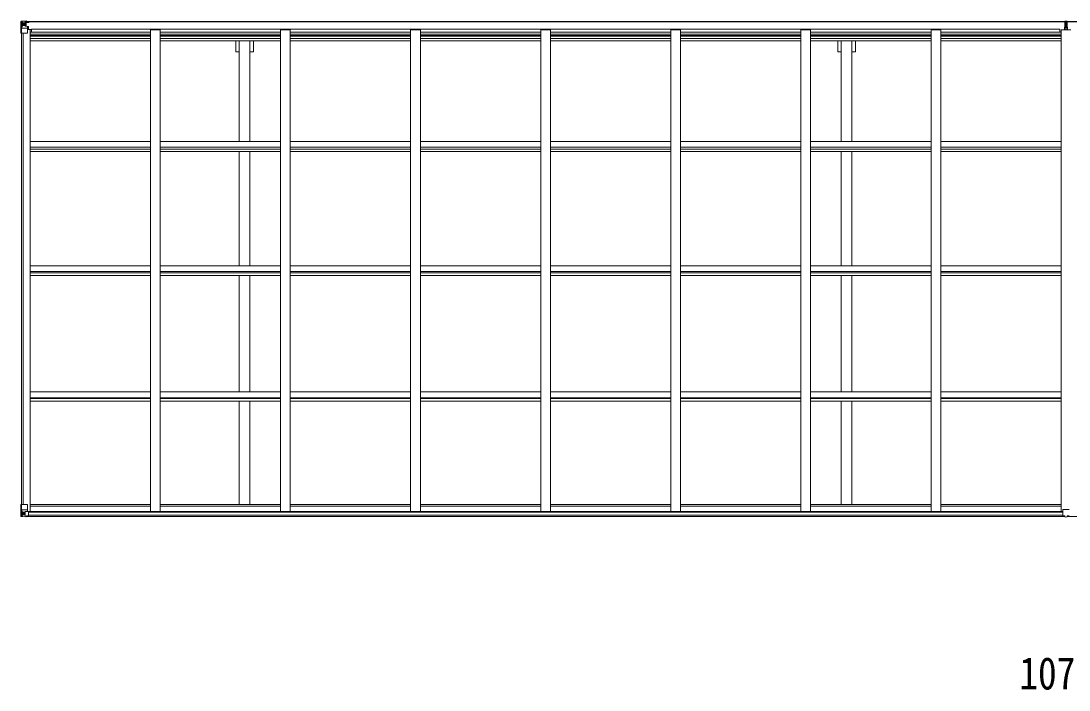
# Model space of a CAD drawing. Units: millimetres at full size; details may follow other scales. Extents: x -9783 to 9892, y -6828 to 6752.
# Drawn here: x -2715 to 2682, y 395 to 3838 of the extents above; entities that cross this region are included whole.
import ezdxf
from ezdxf.enums import TextEntityAlignment as Align

# ---------------------------------------------------------------- set-up
doc = ezdxf.new("R2010")
doc.units = ezdxf.units.MM
doc.header["$LTSCALE"] = 35
for name, color, linetype, lineweight in [('0-1_本体', 4, 'Continuous', 9), ('0-2_部品', 7, 'Continuous', 9), ('0-7_SHAPE', 3, 'Continuous', 9), ('0-A_寸法', 6, 'Continuous', 9)]:
    doc.layers.add(name, color=color, linetype=linetype, lineweight=lineweight)
doc.styles.add('ＭＳ ゴシック', font='')
doc.styles.get('ＭＳ ゴシック').set_extended_font_data('MS Gothic')

msp = doc.modelspace()

# ---------------------------------------------------------------- linework, layer by layer
at = {"layer": '0-1_本体'}
for p, q in [((-2691.78, 3835.59), (2660.22, 3835.59)), ((-2691.78, 3833.52), (2660.22, 3833.52)), ((2665.16, 3835.59), (2665.22, 3835.59)), ((8025.22, 3835.59), (2673.22, 3835.59)), ((8025.22, 3833.52), (2673.22, 3833.52)), ((-2681.28, 3793.9), (-2668.28, 3793.9)), ((-2668.28, 1313.37), (-2668.28, 3793.9)), ((-2668.28, 3780.25), (-2048.28, 3780.25)), ((-2660.78, 3795.32), (2634.22, 3795.32)), ((-2660.78, 3780.25), (-2660.78, 3795.32)), ((-2048.28, 3793.48), (-1998.28, 3793.48)), ((-2048.28, 1313.37), (-2048.28, 3793.48)), ((-1998.28, 1313.37), (-1998.28, 3793.48)), ((-1998.28, 3780.25), (-1378.28, 3780.25)), ((-1378.28, 3793.48), (-1328.28, 3793.48)), ((-1378.28, 1313.37), (-1378.28, 3793.48)), ((-1328.28, 1313.37), (-1328.28, 3793.48)), ((-1328.28, 3780.25), (-708.28, 3780.25)), ((-708.28, 3793.48), (-658.28, 3793.48)), ((-708.28, 1313.37), (-708.28, 3793.48)), ((-658.28, 1313.37), (-658.28, 3793.48)), ((-658.28, 3780.25), (-38.28, 3780.25)), ((-38.28, 3793.48), (11.72, 3793.48)), ((-38.28, 1313.37), (-38.28, 3793.48)), ((11.72, 1313.37), (11.72, 3793.48)), ((11.72, 3780.25), (631.72, 3780.25)), ((631.72, 3793.48), (681.72, 3793.48)), ((631.72, 1313.37), (631.72, 3793.48)), ((681.72, 1313.37), (681.72, 3793.48)), ((681.72, 3780.25), (1301.72, 3780.25)), ((1301.72, 3793.48), (1351.72, 3793.48)), ((1301.72, 1313.37), (1301.72, 3793.48)), ((1351.72, 1313.37), (1351.72, 3793.48)), ((1351.72, 3780.25), (1971.72, 3780.25)), ((1971.72, 3793.48), (2021.72, 3793.48)), ((1971.72, 1313.37), (1971.72, 3793.48)), ((2021.72, 1313.37), (2021.72, 3793.48)), ((2021.72, 3780.25), (2641.72, 3780.25)), ((2634.22, 3780.25), (2634.22, 3795.32)), ((2641.72, 3793.48), (2691.72, 3793.48)), ((2641.72, 1313.37), (2641.72, 3793.48)), ((-2713.28, 1349.72), (-2713.28, 3774.82)), ((-2704.28, 1349.72), (-2704.28, 3774.82)), ((-2703.58, 1349.72), (-2703.58, 3774.82)), ((-2668.28, 3770.88), (-2048.28, 3770.88)), ((-2668.28, 3763.81), (-2048.28, 3763.81)), ((-2668.28, 3760.03), (-2048.28, 3760.03)), ((-2668.28, 3748.68), (-2048.28, 3748.68)), ((-2668.28, 3735.86), (-2048.28, 3735.86)), ((-1998.28, 3770.88), (-1378.28, 3770.88)), ((-1998.28, 3763.81), (-1378.28, 3763.81)), ((-1998.28, 3760.03), (-1378.28, 3760.03)), ((-1998.28, 3748.68), (-1378.28, 3748.68)), ((-1998.28, 3735.86), (-1378.28, 3735.86)), ((-1590.78, 3218.4), (-1590.78, 3735.86)), ((-1535.78, 3218.4), (-1535.78, 3735.86)), ((-1518.08, 3679.59), (-1518.08, 3735.86)), ((-1328.28, 3770.88), (-708.28, 3770.88)), ((-1328.28, 3763.81), (-708.28, 3763.81)), ((-1328.28, 3760.03), (-708.28, 3760.03)), ((-1328.28, 3748.68), (-708.28, 3748.68)), ((-1328.28, 3735.86), (-708.28, 3735.86)), ((-658.28, 3770.88), (-38.28, 3770.88)), ((-658.28, 3763.81), (-38.28, 3763.81)), ((-658.28, 3760.03), (-38.28, 3760.03)), ((-658.28, 3748.68), (-38.28, 3748.68)), ((-658.28, 3735.86), (-38.28, 3735.86)), ((11.72, 3770.88), (631.72, 3770.88)), ((11.72, 3763.81), (631.72, 3763.81)), ((11.72, 3760.03), (631.72, 3760.03)), ((11.72, 3748.68), (631.72, 3748.68)), ((11.72, 3735.86), (631.72, 3735.86)), ((681.72, 3770.88), (1301.72, 3770.88)), ((681.72, 3763.81), (1301.72, 3763.81)), ((681.72, 3760.03), (1301.72, 3760.03)), ((681.72, 3748.68), (1301.72, 3748.68)), ((681.72, 3735.86), (1301.72, 3735.86)), ((1351.72, 3770.88), (1971.72, 3770.88)), ((1351.72, 3763.81), (1971.72, 3763.81)), ((1351.72, 3760.03), (1971.72, 3760.03)), ((1351.72, 3748.68), (1971.72, 3748.68)), ((1351.72, 3735.86), (1971.72, 3735.86)), ((1491.52, 3679.59), (1491.52, 3735.86)), ((1509.22, 3218.4), (1509.22, 3735.86)), ((1564.22, 3218.4), (1564.22, 3735.86)), ((1581.92, 3679.59), (1581.92, 3735.86)), ((2021.72, 3770.88), (2641.72, 3770.88)), ((2021.72, 3763.81), (2641.72, 3763.81)), ((2021.72, 3760.03), (2641.72, 3760.03)), ((2021.72, 3748.68), (2641.72, 3748.68)), ((2021.72, 3735.86), (2641.72, 3735.86)), ((-1518.08, 3679.59), (-1535.78, 3679.59)), ((1509.22, 3679.59), (1491.52, 3679.59)), ((1581.92, 3679.59), (1564.22, 3679.59)), ((-2668.28, 3218.4), (-2048.28, 3218.4)), ((-2668.28, 3189.44), (-2048.28, 3189.44)), ((-1998.28, 3218.4), (-1378.28, 3218.4)), ((-1998.28, 3189.44), (-1378.28, 3189.44)), ((-1328.28, 3218.4), (-708.28, 3218.4)), ((-1328.28, 3189.44), (-708.28, 3189.44)), ((-658.28, 3218.4), (-38.28, 3218.4)), ((-658.28, 3189.44), (-38.28, 3189.44)), ((11.72, 3218.4), (631.72, 3218.4)), ((11.72, 3189.44), (631.72, 3189.44)), ((681.72, 3218.4), (1301.72, 3218.4)), ((681.72, 3189.44), (1301.72, 3189.44)), ((1351.72, 3218.4), (1971.72, 3218.4)), ((1351.72, 3189.44), (1971.72, 3189.44)), ((2021.72, 3218.4), (2641.72, 3218.4)), ((2021.72, 3189.44), (2641.72, 3189.44)), ((-2668.28, 3179.28), (-2048.28, 3179.28)), ((-2668.28, 3166.44), (-2048.28, 3166.44)), ((-1998.28, 3179.28), (-1378.28, 3179.28)), ((-1998.28, 3166.44), (-1378.28, 3166.44)), ((-1590.78, 2577.94), (-1590.78, 3166.44)), ((-1535.78, 2577.94), (-1535.78, 3166.44)), ((-1328.28, 3179.28), (-708.28, 3179.28)), ((-1328.28, 3166.44), (-708.28, 3166.44)), ((-658.28, 3179.28), (-38.28, 3179.28)), ((-658.28, 3166.44), (-38.28, 3166.44)), ((11.72, 3179.28), (631.72, 3179.28)), ((11.72, 3166.44), (631.72, 3166.44)), ((681.72, 3179.28), (1301.72, 3179.28)), ((681.72, 3166.44), (1301.72, 3166.44)), ((1351.72, 3179.28), (1971.72, 3179.28)), ((1351.72, 3166.44), (1971.72, 3166.44)), ((1509.22, 2577.94), (1509.22, 3166.44)), ((1564.22, 2577.94), (1564.22, 3166.44)), ((2021.72, 3179.28), (2641.72, 3179.28)), ((2021.72, 3166.44), (2641.72, 3166.44)), ((-2668.28, 2577.94), (-2048.28, 2577.94)), ((-2668.28, 2548.5), (-2048.28, 2548.5)), ((-2668.28, 2541.36), (-2048.28, 2541.36)), ((-1998.28, 2577.94), (-1378.28, 2577.94)), ((-1998.28, 2548.5), (-1378.28, 2548.5)), ((-1998.28, 2541.36), (-1378.28, 2541.36)), ((-1328.28, 2577.94), (-708.28, 2577.94)), ((-1328.28, 2548.5), (-708.28, 2548.5)), ((-1328.28, 2541.36), (-708.28, 2541.36)), ((-658.28, 2577.94), (-38.28, 2577.94)), ((-658.28, 2548.5), (-38.28, 2548.5)), ((-658.28, 2541.36), (-38.28, 2541.36)), ((11.72, 2577.94), (631.72, 2577.94)), ((11.72, 2548.5), (631.72, 2548.5)), ((11.72, 2541.36), (631.72, 2541.36)), ((681.72, 2577.94), (1301.72, 2577.94)), ((681.72, 2548.5), (1301.72, 2548.5)), ((681.72, 2541.36), (1301.72, 2541.36)), ((1351.72, 2577.94), (1971.72, 2577.94)), ((1351.72, 2548.5), (1971.72, 2548.5)), ((1351.72, 2541.36), (1971.72, 2541.36)), ((2021.72, 2577.94), (2641.72, 2577.94)), ((2021.72, 2548.5), (2641.72, 2548.5)), ((2021.72, 2541.36), (2641.72, 2541.36)), ((-2668.28, 2528.4), (-2048.28, 2528.4)), ((-1998.28, 2528.4), (-1378.28, 2528.4)), ((-1590.78, 1929.11), (-1590.78, 2528.4)), ((-1535.78, 1929.11), (-1535.78, 2528.4)), ((-1328.28, 2528.4), (-708.28, 2528.4)), ((-658.28, 2528.4), (-38.28, 2528.4)), ((11.72, 2528.4), (631.72, 2528.4)), ((681.72, 2528.4), (1301.72, 2528.4)), ((1351.72, 2528.4), (1971.72, 2528.4)), ((1509.22, 1929.11), (1509.22, 2528.4)), ((1564.22, 1929.11), (1564.22, 2528.4)), ((2021.72, 2528.4), (2641.72, 2528.4)), ((-2668.28, 1929.11), (-2048.28, 1929.11)), ((-2668.28, 1899.31), (-2048.28, 1899.31)), ((-2668.28, 1895.43), (-2048.28, 1895.43)), ((-1998.28, 1929.11), (-1378.28, 1929.11)), ((-1998.28, 1899.31), (-1378.28, 1899.31)), ((-1998.28, 1895.43), (-1378.28, 1895.43)), ((-1328.28, 1929.11), (-708.28, 1929.11)), ((-1328.28, 1899.31), (-708.28, 1899.31)), ((-1328.28, 1895.43), (-708.28, 1895.43)), ((-658.28, 1929.11), (-38.28, 1929.11)), ((-658.28, 1899.31), (-38.28, 1899.31)), ((-658.28, 1895.43), (-38.28, 1895.43)), ((11.72, 1929.11), (631.72, 1929.11)), ((11.72, 1899.31), (631.72, 1899.31)), ((11.72, 1895.43), (631.72, 1895.43)), ((681.72, 1929.11), (1301.72, 1929.11)), ((681.72, 1899.31), (1301.72, 1899.31)), ((681.72, 1895.43), (1301.72, 1895.43)), ((1351.72, 1929.11), (1971.72, 1929.11)), ((1351.72, 1899.31), (1971.72, 1899.31)), ((1351.72, 1895.43), (1971.72, 1895.43)), ((2021.72, 1929.11), (2641.72, 1929.11)), ((2021.72, 1899.31), (2641.72, 1899.31)), ((2021.72, 1895.43), (2641.72, 1895.43)), ((-2668.26, 1882.42), (-2048.28, 1882.42)), ((-1998.28, 1882.42), (-1378.28, 1882.42)), ((-1590.78, 1350.59), (-1590.78, 1882.42)), ((-1535.78, 1350.59), (-1535.78, 1882.42)), ((-1328.28, 1882.42), (-708.28, 1882.42)), ((-658.28, 1882.42), (-38.28, 1882.42)), ((11.72, 1882.42), (631.72, 1882.42)), ((681.72, 1882.42), (1301.72, 1882.42)), ((1351.72, 1882.42), (1971.72, 1882.42)), ((1509.22, 1350.59), (1509.22, 1882.42)), ((1564.22, 1350.59), (1564.22, 1882.42)), ((2021.72, 1882.42), (2641.74, 1882.42)), ((-2668.28, 1350.59), (-2048.28, 1350.59)), ((-1998.28, 1350.59), (-1378.28, 1350.59)), ((-1328.28, 1350.59), (-708.28, 1350.59)), ((-658.28, 1350.59), (-38.28, 1350.59)), ((11.72, 1350.59), (631.72, 1350.59)), ((681.72, 1350.59), (1301.72, 1350.59)), ((1351.72, 1350.59), (1971.72, 1350.59)), ((2021.72, 1350.59), (2641.72, 1350.59)), ((-2677.33, 1313.37), (2650.76, 1313.37)), ((-2676.78, 1311.02), (2650.22, 1311.02)), ((-2668.28, 1341.48), (-2048.28, 1341.48)), ((-1998.28, 1341.48), (-1378.28, 1341.48)), ((-1328.28, 1341.48), (-708.28, 1341.48)), ((-658.28, 1341.48), (-38.28, 1341.48)), ((11.72, 1341.48), (631.72, 1341.48)), ((681.72, 1341.48), (1301.72, 1341.48)), ((1351.72, 1341.48), (1971.72, 1341.48)), ((2021.72, 1341.48), (2641.72, 1341.48)), ((-2686.78, 1287.93), (2660.22, 1287.93)), ((-2676.78, 1295.36), (2650.22, 1295.36)), ((8020.22, 1287.93), (2673.22, 1287.93))]:
    msp.add_line(p, q, dxfattribs=at)
msp.add_lwpolyline([(-1590.78, 3679.59), (-1608.48, 3679.59), (-1608.48, 3735.86)], dxfattribs=at)
at = {"layer": '0-2_部品'}
for p, q in [((-2715.28, 3835.53), (-2715.28, 3835.49)), ((-2714.35, 3836.53), (-2714.35, 3836.53)), ((-2714.35, 3836.49), (-2714.35, 3836.53)), ((-2705.38, 3836.92), (-2713.3, 3836.44)), ((-2712.44, 3835.47), (-2712.44, 3835.4)), ((-2712.44, 3774.82), (-2712.44, 3835.4)), ((-2708.47, 3832.03), (-2711.21, 3835.7)), ((-2693.28, 3837.71), (-2705.28, 3836.92)), ((-2686.78, 3838.22), (-2693.28, 3837.82)), ((-2693.28, 3811.72), (-2693.28, 3837.82)), ((-2693.28, 3836.94), (-2686.78, 3837.33)), ((-2686.78, 3836.41), (-2691.78, 3836.32)), ((-2691.28, 3832.78), (-2691.28, 3830.82)), ((-2683.28, 3832.78), (-2691.28, 3832.78)), ((-2683.28, 3832.75), (-2691.28, 3832.75)), ((-2686.78, 3837.33), (-2686.78, 3838.22)), ((-2686.78, 3836.82), (-2686.78, 3837.33)), ((-2686.78, 3836.82), (-2686.78, 3836.41)), ((-2686.78, 3836.41), (-2686.78, 3835.59)), ((-2681.78, 3836.02), (-2681.78, 3835.59)), ((-2681.48, 3836.02), (-2681.78, 3836.02)), ((-2681.48, 3836.02), (-2679.79, 3835.59)), ((-2681.28, 3832.52), (-2676.28, 3832.52)), ((-2681.28, 3830.91), (-2681.28, 3832.52)), ((-2676.28, 3833.53), (-2676.28, 3832.52)), ((-2676.28, 3832.52), (-2675.28, 3832.52)), ((-2675.28, 3832.52), (-2675.28, 3833.53)), ((-2675.28, 3832.52), (-2675.28, 3830.95)), ((-2711.9, 3801.7), (-2707.75, 3813.79)), ((-2711.9, 3801.7), (-2705.28, 3801.49)), ((-2707.62, 3828.52), (-2705.28, 3828.58)), ((-2707.62, 3815.05), (-2707.62, 3828.52)), ((-2705.28, 3815.02), (-2707.62, 3815.05)), ((-2705.28, 3828.58), (-2693.28, 3828.58)), ((-2705.28, 3815.02), (-2693.28, 3815.02)), ((-2705.28, 3815.02), (-2705.28, 3815.02)), ((-2705.28, 3801.49), (-2681.28, 3801.49)), ((-2699.8, 3821.38), (-2699.8, 3820.42)), ((-2694.28, 3828.58), (-2693.28, 3828.58)), ((-2691.78, 3832.11), (-2693.28, 3832.11)), ((-2691.78, 3828.58), (-2693.28, 3828.58)), ((-2691.78, 3815.02), (-2693.28, 3815.02)), ((-2692.46, 3811.46), (-2682.11, 3809.81)), ((-2692.46, 3810.83), (-2692.46, 3811.46)), ((-2682.11, 3809.18), (-2692.46, 3810.83)), ((-2691.28, 3831.75), (-2691.78, 3831.75)), ((-2687.78, 3826.82), (-2691.78, 3826.82)), ((-2687.78, 3818.62), (-2691.78, 3818.62)), ((-2691.68, 3830.45), (-2687.78, 3830.45)), ((-2691.29, 3830.66), (-2691.29, 3830.82)), ((-2691.29, 3830.82), (-2691.28, 3830.82)), ((-2681.28, 3830.91), (-2691.28, 3830.82)), ((-2687.78, 3810.72), (-2687.78, 3830.69)), ((-2682.11, 3809.81), (-2682.11, 3809.18)), ((-2681.83, 3809.73), (-2677.78, 3809.7)), ((-2681.28, 3775.82), (-2681.28, 3808.92)), ((-2676.78, 3797.82), (-2681.28, 3797.82)), ((-2660.78, 3794.51), (-2681.28, 3794.51)), ((-2676.78, 3809.69), (-2677.78, 3809.7)), ((-2677.78, 3807.96), (-2676.78, 3807.97)), ((-2676.78, 3794.51), (-2676.78, 3809.69)), ((-2675.28, 3830.84), (-2675.28, 3830.95)), ((-2712.44, 3774.82), (-2682.28, 3774.82)), ((-2715.28, 1349.72), (-2682.28, 1349.72)), ((-2715.28, 1289.01), (-2715.28, 1349.72)), ((-2712.44, 1349.72), (-2712.44, 1289.14)), ((-2711.89, 1322.84), (-2705.28, 1323.05)), ((-2711.89, 1322.84), (-2707.75, 1310.76)), ((-2705.28, 1309.52), (-2707.62, 1309.49)), ((-2707.62, 1309.49), (-2707.62, 1296.02)), ((-2707.62, 1296.02), (-2705.28, 1295.96)), ((-2705.28, 1323.05), (-2681.28, 1323.05)), ((-2705.28, 1309.52), (-2705.28, 1309.52)), ((-2693.28, 1309.52), (-2705.28, 1309.52)), ((-2705.28, 1295.97), (-2693.28, 1295.97)), ((-2700.76, 1303.16), (-2700.76, 1304.12)), ((-2693.28, 1313.51), (-2686.78, 1313.51)), ((-2693.28, 1313.51), (-2693.28, 1286.72)), ((-2682.11, 1315.37), (-2692.46, 1313.71)), ((-2692.46, 1313.71), (-2692.46, 1313.51)), ((-2689.76, 1313.51), (-2682.11, 1314.73)), ((-2686.78, 1313.51), (-2677.78, 1313.48)), ((-2682.11, 1314.73), (-2682.11, 1315.37)), ((-2681.28, 1348.72), (-2681.28, 1315.62)), ((-2676.78, 1312.57), (-2676.78, 1292.41)), ((-2714.35, 1288.06), (-2714.35, 1288.01)), ((-2705.38, 1287.63), (-2713.3, 1288.1)), ((-2712.44, 1289.07), (-2712.44, 1289.14)), ((-2708.47, 1292.51), (-2711.21, 1288.85)), ((-2693.28, 1286.84), (-2705.28, 1287.62)), ((-2686.78, 1286.33), (-2686.78, 1292.27)), ((-2677.78, 1291.7), (-2686.78, 1291.64))]:
    msp.add_line(p, q, dxfattribs=at)
for points in [[(-2715.28, 3835.49), (-2715.28, 3774.82), (-2712.44, 3774.82)], [(-2714.35, 3836.53), (-2705.28, 3837.09), (-2693.28, 3837.82)], [(-2686.78, 3836.82), (-2691.78, 3836.82), (-2691.78, 3811.36)], [(-2691.28, 3831.75), (-2683.28, 3831.75), (-2683.28, 3833.53)], [(-2701.72, 3822.34), (-2702.68, 3822.34), (-2702.68, 3823.3), (-2701.72, 3823.3)], [(-2700.76, 3824.26), (-2700.76, 3825.22), (-2699.8, 3825.22), (-2699.8, 3824.26)], [(-2699.8, 3820.42), (-2700.76, 3820.42), (-2700.76, 3821.38)], [(-2698.84, 3823.3), (-2697.88, 3823.3), (-2697.88, 3822.34), (-2698.84, 3822.34)], [(-2676.28, 3830.79), (-2691.28, 3830.66), (-2691.29, 3830.66)], [(-2681.28, 3830.91), (-2681.28, 3830.9), (-2675.28, 3830.95)], [(-2677.78, 3809.7), (-2677.78, 3807.96), (-2681.28, 3807.95)], [(-2701.72, 1301.24), (-2702.68, 1301.24), (-2702.68, 1302.2), (-2701.72, 1302.2)], [(-2700.76, 1304.12), (-2699.8, 1304.12), (-2699.8, 1303.16)], [(-2699.8, 1300.28), (-2699.8, 1299.32), (-2700.76, 1299.32), (-2700.76, 1300.28)], [(-2698.84, 1302.2), (-2697.88, 1302.2), (-2697.88, 1301.24), (-2698.84, 1301.24)], [(-2714.35, 1288.01), (-2705.28, 1287.46), (-2686.78, 1286.33)], [(-2676.78, 1292.41), (-2676.8, 1292.31), (-2686.78, 1292.27)]]:
    msp.add_lwpolyline(points, dxfattribs=at)
for centre in [(-2700.28, 3822.82), (-2700.28, 1301.72)]:
    msp.add_circle(centre, 5.3, dxfattribs=at)
for centre, radius, start, end in [((-2714.29, 3835.53), 0.999, 93.4424, 179.95083), ((-2714.29, 3835.49), 0.999, 93.4424, 179.95083), ((-2714.28, 3835.53), 1, 93.50017, 180.00079), ((-2713.13, 3849.14), 12.7, 269.24466, 275.10311), ((-2711.16, 3835.53), 1.28, 131.17831, 182.45895), ((-2691.28, 3833.28), 0.5, 179.99802, 269.99691), ((-2691.28, 3833.25), 0.5, 180.00109, 270.00109), ((-2701.72, 3824.26), 0.96, 270, 0), ((-2701.72, 3821.38), 0.96, 0, 90), ((-2698.84, 3824.26), 0.96, 180, 270), ((-2698.84, 3821.38), 0.96, 90, 180), ((-2692.35, 3812.39), 0.937, 182.32209, 263.26766), ((-2692.35, 3811.76), 0.937, 182.32209, 263.26766), ((-2691.28, 3830.32), 0.5, 90.52895, 180.04464), ((-2691.27, 3830.15), 0.513, 91.88028, 181.04707), ((-2682.22, 3808.88), 0.937, 2.32209, 83.26766), ((-2682.22, 3808.25), 0.937, 2.32209, 83.26766), ((-2676.15, 3838.48), 7.69, 268.96999, 276.43426), ((-2682.28, 3775.82), 1, 270, 0), ((-2682.28, 1348.72), 1, 0, 90), ((-2701.72, 1303.16), 0.96, 270, 0), ((-2701.72, 1300.28), 0.96, 0, 90), ((-2698.84, 1303.16), 0.96, 180, 270), ((-2698.84, 1300.28), 0.96, 90, 180), ((-2692.35, 1312.78), 0.937, 96.73234, 129.06602), ((-2682.22, 1316.3), 0.937, 276.73234, 357.67791), ((-2682.22, 1315.66), 0.937, 276.73234, 357.67791), ((-2714.29, 1289.05), 0.999, 180.04917, 266.5576), ((-2714.29, 1289.01), 0.999, 180.04917, 266.5576), ((-2714.28, 1289.01), 1, 179.99921, 266.49983), ((-2713.13, 1275.4), 12.7, 84.89689, 90.75534), ((-2711.16, 1289.01), 1.28, 177.54105, 228.82169)]:
    msp.add_arc(centre, radius, start, end, dxfattribs=at)
for centre, major_axis, ratio, start_param, end_param in [((-2513.35, 3848.84), (201, 12.36), 0.060933, 3.1373463, 3.1378449), ((-2712.35, 3836.61), (2, 0.12), 0.060933, 3.1378449, 4.2119296), ((-2712.15, 3833.51), (-0.02, 3), 0.466854, 5.5234897, 6.1575023), ((-2711.17, 3804.05), (0.85, 2.32), 0.403757, 2.3087461, 3.2744049), ((-2710.49, 3828.44), (0.03, 5), 0.573921, 4.7320603, 5.5159136), ((-2709.02, 3815.07), (0, 3), 0.468246, 4.2703918, 4.7058971), ((-2787.03, 3828.58), (81.75, 0), 0.061163, 0, 0.0007725), ((-2711.17, 1320.49), (0.85, -2.32), 0.403757, 3.0087805, 3.9744392), ((-2710.49, 1296.1), (0.03, -5), 0.573921, 0.7672717, 1.551125), ((-2709.02, 1309.47), (0, -3), 0.468246, 1.5772882, 2.0127935), ((-2787.03, 1295.97), (81.75, 0), 0.061163, 6.2824128, 6.2831853), ((-2677.78, 1312.57), (1, -0.021), 0.906239, 0.0187047, 1.589501), ((-2712.35, 1287.93), (2, -0.12), 0.060933, 2.0712557, 3.1453404), ((-2513.35, 1275.7), (201, -12.36), 0.060933, 3.1453404, 3.145839), ((-2712.15, 1291.03), (-0.02, -3), 0.466854, 0.125683, 0.7596956), ((-2677.78, 1292.41), (1, 0.012), 0.707053, 4.7036637, 6.124411)]:
    msp.add_ellipse(centre, major_axis=major_axis, ratio=ratio, start_param=start_param, end_param=end_param, dxfattribs=at)
at = {"layer": '0-7_SHAPE'}
for p, q in [((2660.22, 3837.31), (2665.06, 3837.6)), ((2660.22, 3834.31), (2660.22, 3837.31)), ((2665.22, 3834.61), (2660.22, 3834.31)), ((2660.22, 3832.81), (2660.22, 3834.31)), ((2665.06, 3837.6), (2666.72, 3837.71)), ((2666.72, 3834.7), (2665.22, 3834.61)), ((2665.22, 3831.81), (2665.22, 3834.61)), ((2666.72, 3837.71), (2666.72, 3834.7)), ((2673.22, 3834.3), (2666.72, 3834.7)), ((2673.22, 3832.81), (2673.22, 3834.3)), ((2658.22, 3806.25), (2665.22, 3806.31)), ((2658.22, 3804.87), (2665.22, 3804.81)), ((2658.22, 3793.48), (2658.22, 3804.37)), ((2661.22, 3831.81), (2665.22, 3831.81)), ((2661.22, 3829.98), (2661.22, 3831.81)), ((2661.22, 3829.98), (2665.22, 3829.91)), ((2661.22, 3826.38), (2661.22, 3829.98)), ((2661.22, 3826.38), (2665.22, 3826.31)), ((2661.22, 3818.14), (2661.22, 3826.38)), ((2661.22, 3818.14), (2665.22, 3818.1)), ((2661.22, 3806.27), (2661.22, 3818.14)), ((2665.22, 3831.81), (2665.22, 3821.09)), ((2665.22, 3821.09), (2668.22, 3821.09)), ((2665.22, 3814.02), (2665.22, 3821.09)), ((2665.22, 3814.02), (2668.22, 3814.02)), ((2665.22, 3804.38), (2665.22, 3814.02)), ((2665.22, 3804.38), (2668.22, 3804.38)), ((2665.22, 3797.31), (2665.22, 3804.38)), ((2665.22, 3797.31), (2668.22, 3797.31)), ((2665.22, 3797.31), (2665.22, 3793.48)), ((2668.22, 3831.81), (2672.22, 3831.81)), ((2668.22, 3831.81), (2668.22, 3821.09)), ((2668.22, 3829.91), (2672.22, 3829.91)), ((2668.22, 3814.02), (2668.22, 3821.09)), ((2668.22, 3804.38), (2668.22, 3814.02)), ((2675.22, 3805.75), (2668.22, 3805.81)), ((2668.22, 3797.31), (2668.22, 3804.38)), ((2668.22, 3797.31), (2668.22, 3793.48)), ((2672.22, 3829.91), (2672.22, 3831.81)), ((2672.22, 3806.27), (2672.22, 3818.1)), ((2675.22, 3804.87), (2675.22, 3805.75)), ((2675.22, 3793.48), (2675.22, 3804.37)), ((2650.22, 1291.46), (2650.22, 1323.78)), ((2682.22, 1324.78), (2651.22, 1324.78)), ((2650.22, 1291.46), (2650.22, 1291.43)), ((2660.22, 1290.7), (2651.22, 1290.75)), ((2673.22, 1290.7), (2682.22, 1290.75))]:
    msp.add_line(p, q, dxfattribs=at)
for points in [[(2666.72, 3837.71), (2673.22, 3837.31), (2673.22, 3834.3)], [(2665.22, 3805.81), (2658.22, 3805.75), (2658.22, 3806.25)], [(2665.22, 3804.31), (2658.22, 3804.37), (2658.22, 3804.87), (2658.22, 3805.75)], [(2668.22, 3826.31), (2672.22, 3826.31), (2672.22, 3829.91)], [(2668.22, 3818.1), (2672.22, 3818.1), (2672.22, 3826.31)], [(2668.22, 3806.31), (2675.22, 3806.25), (2675.22, 3805.75)], [(2668.22, 3804.81), (2675.22, 3804.87), (2675.22, 3804.37), (2668.22, 3804.31)], [(2666.72, 1285.27), (2660.22, 1285.66), (2660.22, 1290.7)], [(2666.72, 1285.27), (2673.22, 1285.66), (2673.22, 1290.7)]]:
    msp.add_lwpolyline(points, dxfattribs=at)
for centre, start, end in [((2661.22, 3832.81), 180, 270), ((2672.22, 3832.81), 270, 0), ((2651.22, 1323.78), 90, 180), ((2682.22, 1323.78), 0, 90)]:
    msp.add_arc(centre, 1, start, end, dxfattribs=at)
for centre, major_axis, ratio, start_param, end_param in [((2665.24, 3834.61), (0.18, -2.99), 0.008711, 3.1415927, 4.7113235), ((2493.35, 3824.1), (171.87, 10.52), 0.017422, 6.2821194, 6.2831848), ((2651.22, 1291.46), (1, -0.012), 0.707053, 3.2044821, 4.7211143), ((2682.22, 1291.46), (-1, -0.012), 0.707053, 1.562071, 3.0787032)]:
    msp.add_ellipse(centre, major_axis=major_axis, ratio=ratio, start_param=start_param, end_param=end_param, dxfattribs=at)

# ---------------------------------------------------------------- texts
at = {"layer": '0-A_寸法', "color": 7, "style": 'ＭＳ ゴシック', "width": 0.85}
msp.add_text('10760', height=166.8, dxfattribs=at).set_placement((2426.09, 347.66), align=Align.BOTTOM_LEFT)

doc.saveas('drawing.dxf')
